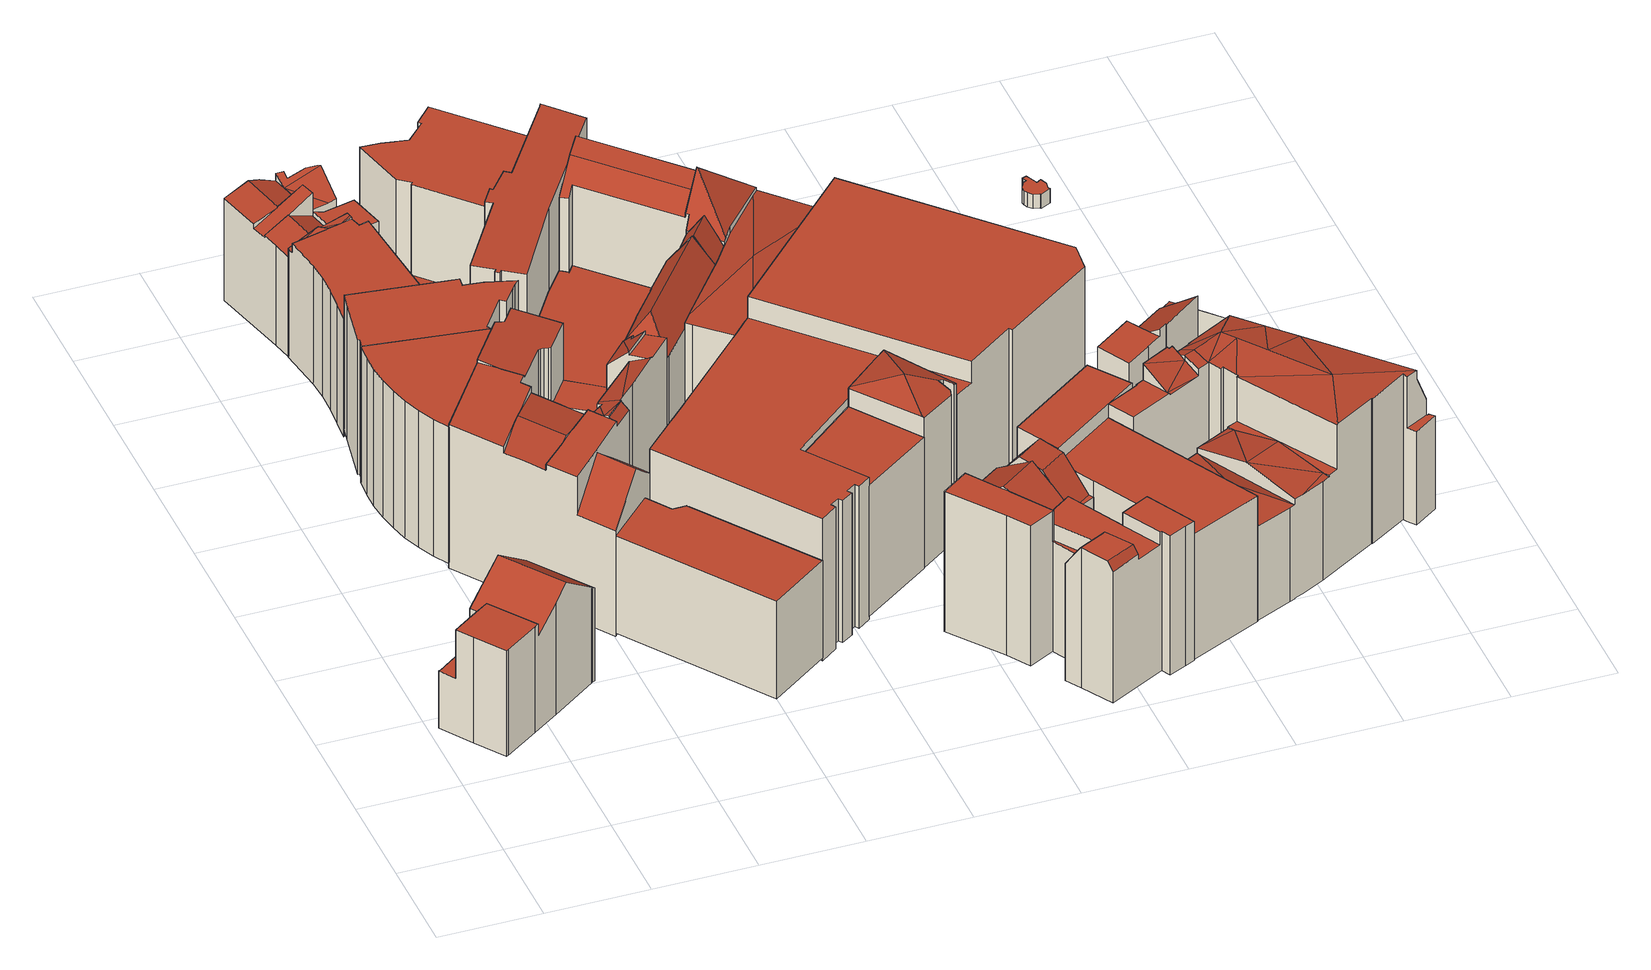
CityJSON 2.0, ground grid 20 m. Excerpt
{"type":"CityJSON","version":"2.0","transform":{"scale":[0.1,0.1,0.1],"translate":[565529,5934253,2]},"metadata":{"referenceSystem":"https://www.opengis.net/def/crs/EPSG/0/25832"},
"CityObjects":{
"building1":{"type":"Building","attributes":{"Gemeindeschluessel":"02000000","Geometrietyp2DReferenz":"3000","function":"31001_2010","roofType":"3100","measuredHeight":26.56,"storeysAboveGround":5},"geometry":[{"type":"MultiSurface","lod":"2","boundaries":[[[0,1,2,3,4,5,6]],[[7,6,5,8]],[[8,5,4,9]],[[9,4,3,10]],[[10,3,2,11]],[[0,12,13,1]],[[14,15,16,17]],[[17,16,18,19]],[[20,21,22,23]],[[24,25,26,27]],[[28,29,30,31]],[[31,30,32,33]],[[34,35,14,17,19,7,8,9,10,11,36,37,24,27,38,28,31,33]],[[21,20,39,37,36,13]],[[29,28,38,40]],[[34,33,32,41,42]],[[25,24,37,39]],[[38,27,26,43,40]],[[35,34,42,23,22,44]],[[15,14,35,44]],[[7,19,18,12,0,6]],[[36,11,2,1,13]],[[41,32,30,29,40,43]],[[41,43,26,25,39,20,23,42]],[[15,44,22,21,13,12,18,16]]],"semantics":{"surfaces":[{"type":"RoofSurface"},{"type":"WallSurface"},{"type":"GroundSurface"}],"values":[0,1,1,1,1,1,1,1,1,1,1,1,2,1,1,1,1,1,1,1,1,1,0,0,0]}}]},
"building2":{"type":"Building","attributes":{"Gemeindeschluessel":"02000000","Geometrietyp2DReferenz":"3000","function":"31001_2310","roofType":"1000","measuredHeight":29.61,"storeysAboveGround":7},"geometry":[{"type":"MultiSurface","lod":"2","boundaries":[[[45,46,47,48]],[[49,50,46,45]],[[51,52,50,49]],[[53,54,52,51]],[[55,56,54,53]],[[57,58,56,55]],[[57,59,60,58]],[[59,61,62,60]],[[63,62,61,64]],[[63,64,65,66]],[[66,65,67,68]],[[68,67,69,70]],[[71,70,69,72]],[[47,71,72,48]],[[59,57,55,53,51,49,45,48,72,69,67,65,64,61]],[[46,50,52,54,56,58,60,62,63,66,68,70,71,47]]],"semantics":{"surfaces":[{"type":"WallSurface"},{"type":"GroundSurface"},{"type":"RoofSurface"}],"values":[0,0,0,0,0,0,0,0,0,0,0,0,0,0,1,2]}}]},
"building3":{"type":"Building","attributes":{"Gemeindeschluessel":"02000000","Geometrietyp2DReferenz":"3000","function":"31001_1120","roofType":"1000","measuredHeight":29.08,"storeysAboveGround":8},"geometry":[{"type":"MultiSurface","lod":"2","boundaries":[[[73,74,75,76]],[[76,75,77,78]],[[78,77,79,80]],[[80,79,81,82]],[[82,81,83,84]],[[84,83,85,86]],[[86,85,87,88]],[[88,87,89,90]],[[90,89,91,92]],[[92,91,93,94]],[[94,93,95,96]],[[96,95,97,98]],[[98,97,99,100]],[[100,99,101,102]],[[102,101,103,104]],[[104,103,105,106]],[[106,105,107,108]],[[108,107,109,110]],[[110,109,111,112]],[[112,111,113,114]],[[74,73,114,113]],[[114,73,76,78,80,82,84,86,88,90,92,94,96,98,100,102,104,106,108,110,112]],[[74,113,111,109,107,105,103,101,99,97,95,93,91,89,87,85,83,81,79,77,75]]],"semantics":{"surfaces":[{"type":"WallSurface"},{"type":"GroundSurface"},{"type":"RoofSurface"}],"values":[0,0,0,0,0,0,0,0,0,0,0,0,0,0,0,0,0,0,0,0,0,1,2]}}]},
"building4":{"type":"Building","attributes":{"Gemeindeschluessel":"02000000","Geometrietyp2DReferenz":"3000","function":"31001_2310","roofType":"1000","measuredHeight":31.84,"storeysAboveGround":7},"geometry":[{"type":"MultiSurface","lod":"2","boundaries":[[[115,116,117,118]],[[116,119,120,121,122,117]],[[123,124,125]],[[126,127,128,129,130,131,132,133]],[[134,135,136,137,138,139,124,123]],[[140,134,123]],[[141,142,143,144,145]],[[138,137,146]],[[136,147,148,137]],[[149,150,151,152,153,154]],[[155,156,157,158,152,151]],[[159,160,161,162,163]],[[164,165,166,167,168,169,170,171,172]],[[173,174,175,176,177]],[[178,179,180]],[[181,182,183]],[[184,185,186]],[[187,188,189,190]],[[190,189,191,192]],[[192,191,193,194]],[[184,195,196]],[[197,198,199]],[[200,201,202]],[[125,203,123]],[[141,204,142]],[[205,206,207,208]],[[208,207,209,210]],[[132,211,212,133]],[[177,122,121,173]],[[213,131,130,214]],[[144,134,140,145]],[[159,215,160]],[[128,154,153,129]],[[216,158,157,217]],[[217,157,156,218]],[[162,155,151,163]],[[219,172,171,220]],[[220,171,170,221]],[[222,165,164,223]],[[223,164,172,219]],[[224,175,174,225]],[[225,174,173,226]],[[227,228,229,230,231,232,233,234,224,225,226,235,236,237,238,239,240,241,242,243,244,245,246,247,248,249,250,205,208,210,251,213,214,252,253,216,217,218,254,255],[256,257,258,259,260,187,190,192,194,261,262,263,264,265,266,267,268,269,270,271,272,273,222,223,219,220,221,274,275]],[[179,178,276,277,278,202,201,203,269,268,267,266,265,264,263,279]],[[245,244,243,242,241,240,239,238,115,118,280,281,198,197,282,283,284,183,182,285,246]],[[134,144,143,176,175,224,234,233,232,135]],[[232,231,230,229,228,286,287,147,136,135]],[[238,237,236,235,226,173,121,120,119,116,115]],[[285,288,196,195,289,249,248,247,246]],[[263,262,261,194,193,186,185,290,279]],[[260,259,258,126,133,212,291,188,187]],[[203,125,124,139,271,270,269]],[[118,117,122,177,176,143,142,204,292,280]],[[152,158,216,253,252,214,130,129,153]],[[257,256,275,149,154,128,127,126,258]],[[273,272,271,139,138,146,166,165,222]],[[155,162,161,255,254,218,156]],[[170,169,150,149,275,274,221]],[[168,148,159,163,151,150,169]],[[228,227,255,161,160,215,286]],[[146,137,148,168,167,166]],[[293,141,145,140,123]],[[211,132,131,213,251,210,209]],[[289,294,206,205,250,249]],[[295,200,296,199]],[[297,180,298,181]],[[287,286,215,159,148,147]],[[299,296,200,202,278,277,276,178,180,297]],[[281,280,292,204,141,293,123,203,201,200,295,199,198]],[[184,186,193,191,189,188,291,212,211,209,207,206,294,289,195]],[[284,283,282,197,199,296,299,297,181,183]],[[182,181,298,180,179,279,290,185,184,196,288,285]]],"semantics":{"surfaces":[{"type":"RoofSurface"},{"type":"WallSurface"},{"type":"GroundSurface"}],"values":[0,0,0,0,0,0,0,0,0,0,0,0,0,0,1,1,1,1,1,1,1,1,1,1,1,1,1,1,1,1,1,1,1,1,1,1,1,1,1,1,1,1,2,1,1,1,1,1,1,1,1,1,1,1,1,1,1,1,1,1,1,1,1,1,1,1,0,0,0,0,0,0]}}]},
"building5":{"type":"Building","attributes":{"Gemeindeschluessel":"02000000","Geometrietyp2DReferenz":"3000","function":"31001_2310","roofType":"1000","measuredHeight":21.12,"storeysAboveGround":5},"geometry":[{"type":"MultiSurface","lod":"2","boundaries":[[[300,301,302,303]],[[304,305,306,307]],[[305,304,303,302]],[[307,306,308,309]],[[301,300,310,311]],[[311,310,309,308]],[[309,310,300,303,304,307]],[[311,308,306,305,302,301]]],"semantics":{"surfaces":[{"type":"WallSurface"},{"type":"GroundSurface"},{"type":"RoofSurface"}],"values":[0,0,0,0,0,0,1,2]}}]},
"building6":{"type":"Building","attributes":{"Gemeindeschluessel":"02000000","Geometrietyp2DReferenz":"3000","function":"31001_2310","roofType":"1000","measuredHeight":26,"storeysAboveGround":6},"geometry":[{"type":"MultiSurface","lod":"2","boundaries":[[[312,313,314]],[[315,316,317,318]],[[316,319,320,317]],[[321,319,316]],[[322,323,324,325]],[[326,327,328]],[[329,330,331,332]],[[332,331,333,334]],[[334,333,335,336]],[[336,335,337,338]],[[338,337,339,340]],[[318,341,342,343,315]],[[343,342,328]],[[315,343,316]],[[344,345,346,347]],[[345,321,316]],[[348,322,349]],[[348,350,351]],[[352,353,354,355]],[[355,354,356,357]],[[357,356,358,359]],[[360,361,362,363]],[[363,362,364,365]],[[366,314,313,341,318,317,320,367]],[[352,355,357,359,329,332,334,336,338,340,366,367,344,347,368,360,363,365,369,370]],[[366,340,339,327,326,312,314]],[[344,367,320,319,321,345]],[[361,360,368,324,323]],[[353,352,370,371]],[[371,370,369,372]],[[369,365,364,351,350,372]],[[368,347,346,373,325,324]],[[329,359,358,374,375,330]],[[375,374,349,322,325,373]],[[371,372,350,348,349,374,358,356,354,353]],[[361,323,322,348,351,364,362]],[[375,373,346,345,316,343,328,327,339,337,335,333,331,330]],[[326,328,342,341,313,312]]],"semantics":{"surfaces":[{"type":"RoofSurface"},{"type":"WallSurface"},{"type":"GroundSurface"}],"values":[0,0,0,0,0,1,1,1,1,1,1,1,1,1,1,1,1,1,1,1,1,1,1,1,2,1,1,1,1,1,1,1,1,1,0,0,0,0]}}]},
"building7":{"type":"Building","attributes":{"Gemeindeschluessel":"02000000","Geometrietyp2DReferenz":"3000","function":"31001_2010","roofType":"3100","measuredHeight":26.58,"storeysAboveGround":6},"geometry":[{"type":"MultiSurface","lod":"2","boundaries":[[[376,377,378,379,380]],[[381,382,383,384,385,386,377,387]],[[388,389,390,391,392]],[[378,393,394,395,396,397,398,379]],[[390,399,400,383,391]],[[396,401,402,403,404,405,406]],[[407,408,409,401,396]],[[410,411,407,396]],[[412,413,414,415,416,417,418]],[[419,420,421,422,423,424,425]],[[377,376,387]],[[400,384,383]],[[426,389,388,427]],[[396,395,410]],[[428,405,404,429]],[[429,404,403,430]],[[430,403,402,431]],[[396,406,397]],[[425,409,408,419]],[[432,416,415,433]],[[434,414,413,435]],[[399,412,418,400]],[[422,421,436]],[[422,437,423]],[[438,434,435,439,440,426,427,441,442,443,444,445,446,428,429,430,431,447,448,449,450,451,452],[453,454,455,456,457,458,459,460,461,462,463,464,465]],[[442,441,427,388,392,381,387,376,380,443]],[[384,400,462,461,460,394,393,385]],[[426,440,439,435,413,412,399,390,389]],[[401,409,425,424,449,448,447,431,402]],[[458,457,456,455,420,419,408,407,411]],[[423,437,466,467,452,451,450,449,424]],[[454,453,465,468,469,436,421,420,455]],[[434,438,452,467,433,415,414]],[[417,416,432,468,465,464,463]],[[417,463,462,400,418]],[[460,459,458,411,410,395,394]],[[397,406,405,428,446,445,398]],[[392,391,383,382,381]],[[386,385,393,378,377]],[[380,379,398,445,444,443]],[[469,468,432,433,467,466,437,422,436]]],"semantics":{"surfaces":[{"type":"RoofSurface"},{"type":"WallSurface"},{"type":"GroundSurface"}],"values":[0,0,0,0,0,0,0,0,0,0,1,1,1,1,1,1,1,1,1,1,1,1,1,1,2,1,1,1,1,1,1,1,1,1,1,1,1,1,1,1,0]}}]},
"building8":{"type":"Building","attributes":{"Gemeindeschluessel":"02000000","Geometrietyp2DReferenz":"3000","function":"31001_2080","roofType":"1000","measuredHeight":7.45,"storeysAboveGround":1},"geometry":[{"type":"MultiSurface","lod":"2","boundaries":[[[470,471,472,473]],[[473,472,474,475]],[[475,474,476,477]],[[477,476,478,479]],[[479,478,480,481]],[[481,480,482,483]],[[483,482,484,485]],[[486,487,471,470]],[[488,489,490,491]],[[490,489,492,493,484,482,480,478,476,474,472,471,487]],[[486,470,473,475,477,479,481,483,485,494,495,488,491]],[[486,491,490,487]],[[488,495,492,489]],[[495,494,493,492]],[[494,485,484,493]]],"semantics":{"surfaces":[{"type":"WallSurface"},{"type":"RoofSurface"},{"type":"GroundSurface"}],"values":[0,0,0,0,0,0,0,0,0,1,2,0,0,0,0]}}]},
"building9":{"type":"Building","attributes":{"Gemeindeschluessel":"02000000","Geometrietyp2DReferenz":"3000","function":"31001_2090","roofType":"1000","measuredHeight":11.3,"storeysAboveGround":2},"geometry":[{"type":"MultiSurface","lod":"2","boundaries":[[[496,497,498,499]],[[499,498,500,501]],[[501,500,502,503]],[[503,502,504,505]],[[505,504,506,507]],[[507,506,508,509]],[[509,508,510,511]],[[511,510,512,513]],[[513,512,514,515]],[[515,514,516,517]],[[517,516,518,519]],[[519,518,520,521]],[[522,523,524,525]],[[526,527,523,522]],[[521,520,527,526]],[[497,496,525,524]],[[525,496,499,501,503,505,507,509,511,513,515,517,519,521,526,522]],[[497,524,523,527,520,518,516,514,512,510,508,506,504,502,500,498]]],"semantics":{"surfaces":[{"type":"WallSurface"},{"type":"GroundSurface"},{"type":"RoofSurface"}],"values":[0,0,0,0,0,0,0,0,0,0,0,0,0,0,0,0,1,2]}}]},
"building10":{"type":"Building","attributes":{"Gemeindeschluessel":"02000000","Geometrietyp2DReferenz":"3000","function":"31001_2310","roofType":"1000","measuredHeight":26.09,"storeysAboveGround":7},"geometry":[{"type":"MultiSurface","lod":"2","boundaries":[[[528,529,530,531]],[[532,533,534,535]],[[535,534,536,537]],[[537,536,538,539]],[[540,541,542,543]],[[543,542,544,545]],[[546,547,548,549]],[[549,548,550,551]],[[552,553,554,555]],[[555,554,556,557]],[[558,559,560,532,535,537,539,528,531,552,555,557,561,540,543,545,546,549,551]],[[530,529,562,563,550,548,547,544,542,541,564,556,554,553]],[[565,566,567,568,569,538,536,534,533]],[[544,547,546,545]],[[566,565,560,559]],[[558,551,550,563,568,567]],[[565,533,532,560]],[[567,566,559,558]],[[530,553,552,531]],[[528,539,538,569,562,529]],[[569,568,563,562]],[[564,541,540,561]],[[556,564,561,557]]],"semantics":{"surfaces":[{"type":"WallSurface"},{"type":"GroundSurface"},{"type":"RoofSurface"}],"values":[0,0,0,0,0,0,0,0,0,0,1,2,2,0,0,0,0,0,0,0,0,0,0]}}]},
"building11":{"type":"Building","attributes":{"Gemeindeschluessel":"02000000","Geometrietyp2DReferenz":"3000","function":"31001_2310","roofType":"1000","measuredHeight":31.51,"storeysAboveGround":7},"geometry":[{"type":"MultiSurface","lod":"2","boundaries":[[[570,571,572,573]],[[574,575,576,577]],[[578,579,580,581]],[[582,583,580,579]],[[574,577,584,585]],[[585,584,572,571]],[[586,587,588,589]],[[589,588,590,591]],[[591,590,592,593]],[[593,592,594,595]],[[595,594,596,597]],[[597,596,583,582]],[[578,581,576,575]],[[570,573,598,599]],[[600,598,573,572,584,577,576,581,580,583,596,594,592,590,588,587]],[[586,589,591,593,595,597,582,579,578,575,574,585,571,570,599,601]],[[586,601,600,587]],[[601,599,598,600]]],"semantics":{"surfaces":[{"type":"WallSurface"},{"type":"RoofSurface"},{"type":"GroundSurface"}],"values":[0,0,0,0,0,0,0,0,0,0,0,0,0,0,1,2,0,0]}}]},
"building12":{"type":"Building","attributes":{"Gemeindeschluessel":"02000000","Geometrietyp2DReferenz":"3000","function":"31001_2310","roofType":"1000","measuredHeight":28.36,"storeysAboveGround":6},"geometry":[{"type":"MultiSurface","lod":"2","boundaries":[[[602,603,604,605]],[[606,607,603,602]],[[608,609,607,606]],[[609,608,605,604]],[[605,608,606,602]],[[609,604,603,607]]],"semantics":{"surfaces":[{"type":"WallSurface"},{"type":"GroundSurface"},{"type":"RoofSurface"}],"values":[0,0,0,0,1,2]}}]},
"building13":{"type":"Building","attributes":{"Gemeindeschluessel":"02000000","Geometrietyp2DReferenz":"3000","function":"31001_2010","roofType":"3100","measuredHeight":32.13,"storeysAboveGround":7},"geometry":[{"type":"MultiSurface","lod":"2","boundaries":[[[610,611,612,613,614,615,616]],[[617,618,619,620]],[[621,622,623]],[[618,624,619]],[[625,626,627,628]],[[629,612,611,630]],[[630,611,610,631]],[[631,610,616,632]],[[633,634,635,636]],[[628,621,637,638]],[[628,638,639,625]],[[640,520,518,641]],[[627,642,643,628]],[[628,643,644]],[[645,644,643,642,516,518,520,646]],[[647,648,637,621,623,617,620,649]],[[650,516,642,627,626,651]],[[652,653,629,630,631,632,633,636,647,649,640,641,650,651,654,655]],[[640,649,620,619,624,646,520]],[[645,646,624,618]],[[650,641,518,516]],[[655,654,656,657,658]],[[654,651,626,625,639,656]],[[644,645,622]],[[659,653,652,660]],[[660,652,655,658]],[[648,647,636,635]],[[629,653,659,613,612]],[[633,632,616,615,634]],[[628,644,622,621]],[[623,622,645,618,617]],[[614,613,659,660,658,657]],[[614,657,656,639,638,637,648,635,634,615]]],"semantics":{"surfaces":[{"type":"RoofSurface"},{"type":"WallSurface"},{"type":"GroundSurface"}],"values":[0,0,0,0,0,1,1,1,1,1,1,1,1,1,0,1,1,2,1,1,1,1,1,1,1,1,1,1,1,0,0,0,0]}}]},
"building14":{"type":"Building","attributes":{"Gemeindeschluessel":"02000000","Geometrietyp2DReferenz":"3000","function":"31001_2050","roofType":"3500","measuredHeight":34.89,"storeysAboveGround":9},"geometry":[{"type":"MultiSurface","lod":"2","boundaries":[[[661,662,663,664]],[[665,666,667,668,669,670,662,661]],[[671,668,667]],[[672,673,674,675]],[[676,670,669,677]],[[678,679,672,675,680,681,682,683,676,677]],[[664,663,683,682,684]],[[684,682,681,685,686]],[[679,678,671,667,666]],[[678,677,669,668,671]],[[685,681,680,687]],[[687,680,675,674]],[[672,679,666,665,673]],[[676,683,663,662,670]],[[687,674,673,665,661,686,685]],[[684,686,661,664]]],"semantics":{"surfaces":[{"type":"RoofSurface"},{"type":"WallSurface"},{"type":"GroundSurface"}],"values":[0,0,0,1,1,2,1,1,1,1,1,1,1,1,0,0]}}]},
"building15":{"type":"Building","attributes":{"Gemeindeschluessel":"02000000","Geometrietyp2DReferenz":"3000","function":"31001_2310","roofType":"1000","measuredHeight":35.38,"storeysAboveGround":5},"geometry":[{"type":"MultiSurface","lod":"2","boundaries":[[[688,689,690,486]],[[491,691,692,488]],[[488,692,693,694]],[[695,696,697,698]],[[699,700,701,702]],[[702,701,703,704]],[[704,703,705,706]],[[706,705,707,708]],[[708,707,709,710]],[[710,709,711,712]],[[712,711,713,714]],[[714,713,715,716]],[[716,715,717,718]],[[719,720,721,722]],[[722,721,723,724]],[[724,723,725,726]],[[727,728,729,730]],[[730,729,731,732]],[[720,719,733,734]],[[718,717,735,736]],[[727,730,732,695,698,737,699,702,704,706,708,710,712,714,716,718,736,688,486,491,488,694,733,719,722,724,726]],[[738,697,696,731,729,728,739,740,693,692,691,690,689,735,717,715,713,711,709,707,705,703,701,700]],[[727,726,725,741,739,728]],[[742,740,739,741]],[[731,696,695,732]],[[733,694,693,740,742,734]],[[738,700,699,737]],[[697,738,737,698]],[[690,691,491,486]],[[735,689,688,736]],[[742,741,725,723,721,720,734]]],"semantics":{"surfaces":[{"type":"WallSurface"},{"type":"GroundSurface"},{"type":"RoofSurface"}],"values":[0,0,0,0,0,0,0,0,0,0,0,0,0,0,0,0,0,0,0,0,1,2,0,0,0,0,0,0,0,0,2]}}]},
"building16":{"type":"Building","attributes":{"Gemeindeschluessel":"02000000","Geometrietyp2DReferenz":"3000","function":"31001_2310","roofType":"3200","measuredHeight":34.51,"storeysAboveGround":7},"geometry":[{"type":"MultiSurface","lod":"2","boundaries":[[[743,744,745,746]],[[743,747,748,744]],[[749,750,751,752,753]],[[754,755,756,750,749]],[[756,757,758,759,760,761,762,763,751]],[[760,759,764,765]],[[758,766,764,759]],[[767,768,769,770]],[[755,757,756]],[[751,763,752]],[[771,764,766,772]],[[760,765,747,743,746,773,761]],[[774,775,776,767,770,777,601,771,772]],[[745,744,748,601,777,778]],[[768,767,776,762,761,773]],[[774,772,766,758,757,755,754]],[[775,774,754,749,753]],[[756,751,750]],[[776,775,753,752,763,762]],[[771,601,748,747,765,764]],[[778,777,770,769]],[[778,769,768,773,746,745]]],"semantics":{"surfaces":[{"type":"RoofSurface"},{"type":"WallSurface"},{"type":"GroundSurface"}],"values":[0,0,0,0,0,0,0,1,1,1,1,1,2,1,1,1,1,1,1,1,1,0]}}]},
"building17":{"type":"Building","attributes":{"Gemeindeschluessel":"02000000","Geometrietyp2DReferenz":"3000","function":"31001_2010","roofType":"3100","measuredHeight":30.94,"storeysAboveGround":7},"geometry":[{"type":"MultiSurface","lod":"2","boundaries":[[[779,780,781,782,783,784,785]],[[786,784,783,787,788,789,790]],[[779,791,792,793,794]],[[795,796,797,798,799,800,801]],[[786,802,803,792,791,785]],[[804,805,806,796,795]],[[790,807,808,803,802]],[[809,810,806,805]],[[811,812,813,814]],[[815,816,808,807]],[[781,817,782]],[[794,780,779]],[[813,818,819,820,814]],[[821,820,822,823]],[[788,824,825,789]],[[826,801,800,827]],[[811,799,798,812]],[[828,829,830,831]],[[831,830,832,833]],[[834,835,836,837]],[[838,793,792,803,808,816,839]],[[828,831,833,840,841,826,827,821,823,842,843,838,839,844,845,846,847]],[[797,848,834,837,849,850,825,824,818]],[[838,843,851,817,781,780,794,793]],[[821,827,800,799,811,814,820]],[[850,849,845,844]],[[848,797,796,806,810]],[[840,833,832,835,834,848,810,809]],[[829,828,847,852]],[[852,847,846,853]],[[846,845,849,837,836,853]],[[841,840,809,805,804]],[[797,818,813,812,798]],[[786,790,802]],[[826,841,804,795,801]],[[844,839,816,815,850]],[[779,785,791]],[[789,825,850,815,807,790]],[[787,783,782]],[[786,785,784]],[[851,843,842,854]],[[854,842,823,822]],[[819,818,824,788,787]],[[852,853,836,835,832,830,829]],[[819,787,782,817,851,854,822,820]]],"semantics":{"surfaces":[{"type":"RoofSurface"},{"type":"WallSurface"},{"type":"GroundSurface"}],"values":[0,0,0,0,0,0,0,0,0,0,1,1,1,1,1,1,1,1,1,1,1,2,0,1,1,1,1,1,1,1,1,1,1,1,1,1,1,1,1,1,1,1,1,0,0]}}]},
"building18":{"type":"Building","attributes":{"Gemeindeschluessel":"02000000","Geometrietyp2DReferenz":"3000","function":"31001_2310","roofType":"3500","measuredHeight":28.99,"storeysAboveGround":6},"geometry":[{"type":"MultiSurface","lod":"2","boundaries":[[[855,856,857,858,859]],[[860,861,856,855]],[[862,859,858,863]],[[863,858,857,864]],[[865,866,867,862,863,864,868,869]],[[859,862,867,870]],[[871,872,865,869,873]],[[874,866,865,872]],[[873,869,868,861,860]],[[870,867,866,874]],[[868,864,857,856,861]],[[873,860,855,871]],[[870,874,872,871,855,859]]],"semantics":{"surfaces":[{"type":"RoofSurface"},{"type":"WallSurface"},{"type":"GroundSurface"}],"values":[0,0,1,1,2,1,1,1,1,1,1,0,0]}}]},
"building19":{"type":"Building","attributes":{"Gemeindeschluessel":"02000000","Geometrietyp2DReferenz":"3000","function":"31001_2010","roofType":"1000","measuredHeight":30.17,"storeysAboveGround":7},"geometry":[{"type":"MultiSurface","lod":"2","boundaries":[[[875,876,877,878]],[[878,877,879,880]],[[881,882,883,884]],[[875,878,880,885,886,887,883,882]],[[881,884,888,889,890,879,877,876]],[[887,886,891,892,889,888]],[[881,876,875,882]],[[888,884,883,887]],[[885,880,879,890,893,894]],[[893,890,889,892]],[[891,886,885,894]],[[891,894,893,892]]],"semantics":{"surfaces":[{"type":"WallSurface"},{"type":"GroundSurface"},{"type":"RoofSurface"}],"values":[0,0,0,1,2,0,0,0,0,0,0,2]}}]},
"building20":{"type":"Building","attributes":{"Gemeindeschluessel":"02000000","Geometrietyp2DReferenz":"3000","function":"31001_2310","roofType":"3200","measuredHeight":33.64,"storeysAboveGround":6},"geometry":[{"type":"MultiSurface","lod":"2","boundaries":[[[895,896,897,898]],[[899,900,896,895]],[[901,902,903]],[[904,905,906,907,908,909,910]],[[911,902,901]],[[896,912,913,914,915,897]],[[916,917,918,919]],[[917,920,918]],[[921,922,923,924,925]],[[900,926,912,896]],[[927,928,923,922]],[[923,929,930,924]],[[929,931,932,933,930]],[[928,929,923]],[[934,935,936,937]],[[938,917,916]],[[939,938,916]],[[940,941,939,916]],[[942,943,929,928]],[[944,945,946,943,942]],[[917,947,939,948,949,950,951]],[[952,953,954,955,956]],[[957,931,929]],[[958,959,939,941]],[[960,961,962,963,964]],[[965,957,966]],[[954,965,966]],[[967,968,969,970,971,961,972]],[[973,974,975,976,977,954,953]],[[978,979,980,981,982,983,984,985,986,987,988,989,990,991,992,993,994,968,995]],[[954,977,965]],[[996,997,998,999,1000,1001,1002]],[[1003,1004,1005,1006]],[[1007,1008,1009,1010,1011,1012,1013]],[[1014,1015,1016,1017]],[[999,1018,1019,1000]],[[1000,1019,1020,1001]],[[925,1021,921]],[[901,903,1022]],[[910,1023,904]],[[937,909,908,934]],[[1005,934,908,907,1006]],[[1024,905,904]],[[902,922,921]],[[911,927,922,902]],[[1003,932,931,1025,964,1004]],[[1026,945,944,1027]],[[1027,944,942,1028]],[[959,948,939]],[[917,951,920]],[[949,952,956,950]],[[963,1029,1025,964]],[[1004,964,1025,934,1005]],[[971,962,961]],[[960,972,961]],[[994,969,968]],[[1030,975,974,1031]],[[1031,974,973,1032]],[[967,995,968]],[[1033,993,992,1034]],[[1034,992,991,1035]],[[1035,991,990,1036]],[[1036,990,989,1037]],[[1037,989,988,1038]],[[1038,988,987,1039]],[[1039,987,986,1040]],[[1040,986,985,1041]],[[1041,985,984,1042]],[[1042,984,983,1043]],[[1043,983,982,1044]],[[1044,982,981,1045]],[[1045,981,980,1046]],[[1047,1010,1009,1048]],[[1048,1009,1008,1049]],[[1049,1008,1007,1050]],[[1051,1021,925,924,930,933,1052,1053,1054,1055,1056]],[[1057,1058,1059,1060,1061,958,941,940,913,912,926]],[[1062,1063,1064,1065,1028,942,928,927,911,1066,1067,1068]],[[935,1069,1029,963,962,971,970,1070,1071,1072,1073,1074,936]],[[898,897,915,919,918,920,951,950,956,955,1075,1076,1077,1078,1079,1080,1081,1082]],[[1002,1001,1020,1083,1023,910,909,937,936,1074,1084,1085,1086,1087,1088]],[[1050,1089,1030,1031,1032,1090,1091,1092,1061,1060,1059,1058,1057,1093,1094,1095,1082,1081,1080,1079,1078,1077,1076,1096,1097,1026,1027,1028,1065,1064,1063,1062,1098,1014,1017,1099,1088,1087,1086,1085,1084,1074,1073,1072,1071,1070,1100,1033,1034,1035,1036,1037,1038,1039,1040,1041,1042,1043,1044,1045,1046,1101,1047,1048,1049],[1102,1103,1104,1105,1106,1107,1108,1109,1056,1055,1054,1053,1052]],[[1107,1106,1105,1104,906,905,1024,1110,1111]],[[1018,999,998,1112,1051,1056,1109,1108,1107,1111]],[[1103,1102,1052,933,932,1003,1006,907,906,1104]],[[1097,1096,1076,1075,1113,946,945,1026]],[[949,948,959,958,1061,1092,1091,1090,1032,973,953,952]],[[957,965,977,978,995,967,972,960,964,1025,931]],[[979,1011,1010,1047,1101,1046,980]],[[1089,1050,1007,1013,976,975,1030]],[[1013,1012,1011,979,978,977,976]],[[969,994,993,1033,1100,1070,970]],[[938,939,947,917]],[[914,913,940,916,919,915]],[[1094,1093,1057,926,900,899]],[[1095,1094,899,895,898,1082]],[[1098,1062,1068,1114,1015,1014]],[[1115,1067,1066,1116,901]],[[1117,1022,903,1112,998,997,996]],[[1099,1017,1016,1117,996,1002,1088]],[[943,966,957,929]],[[954,966,943,946,1113,1075,955]],[[934,1025,1029,1069,935]],[[1116,1066,911,901]],[[902,921,1021,1051,1112,903]],[[1019,1018,1111,1110,1024,904,1023,1083,1020]],[[1114,1068,1067,1115,901,1022,1117,1016,1015]]],"semantics":{"surfaces":[{"type":"RoofSurface"},{"type":"WallSurface"},{"type":"GroundSurface"}],"values":[0,0,0,0,0,0,0,0,0,0,0,0,0,0,0,0,0,0,0,0,0,0,0,0,0,0,0,0,0,0,0,0,0,0,1,1,1,1,1,1,1,1,1,1,1,1,1,1,1,1,1,1,1,1,1,1,1,1,1,1,1,1,1,1,1,1,1,1,1,1,1,1,1,1,1,1,1,1,1,1,1,2,1,1,1,1,1,1,1,1,1,1,1,1,1,1,1,1,1,1,0,0,0,0,0,0,0]}}]},
"building21":{"type":"Building","attributes":{"Gemeindeschluessel":"02000000","Geometrietyp2DReferenz":"3000","function":"31001_2080","roofType":"1000","measuredHeight":3.1,"storeysAboveGround":1},"geometry":[{"type":"MultiSurface","lod":"2","boundaries":[[[1118,1119,1120,1121]],[[1121,1120,1122,1123]],[[1123,1122,1124,1125]],[[1125,1124,1126,1127]],[[1128,1129,1130,1131]],[[1131,1130,1132,1133]],[[1133,1132,1134,1135]],[[1135,1134,1136,1137]],[[1137,1136,1138,1139]],[[1139,1138,1140,1141]],[[1141,1140,1142,1143]],[[1144,1145,1119,1118]],[[1146,1147,1145,1144]],[[1148,1149,1150,1151]],[[1142,1140,1138,1136,1134,1132,1130,1129,1150,1149,1126,1124,1122,1120,1119,1145,1147]],[[1146,1144,1118,1121,1123,1125,1127,1148,1151,1128,1131,1133,1135,1137,1139,1141,1143]],[[1146,1143,1142,1147]],[[1128,1151,1150,1129]],[[1148,1127,1126,1149]]],"semantics":{"surfaces":[{"type":"WallSurface"},{"type":"RoofSurface"},{"type":"GroundSurface"}],"values":[0,0,0,0,0,0,0,0,0,0,0,0,0,0,1,2,0,0,0]}}]}
},
"vertices":[
[30,317,150],[73,347,150],[53,377,150],[13,348,150],[12,349,150],[11,348,150],[10,348,150],[10,348,26],[11,348,26],[12,349,26],[13,348,26],[53,377,26],[30,317,255],[73,347,255],[95,230,26],[95,230,255],[92,228,255],[92,228,26],[52,285,255],[52,285,26],[108,371,227],[108,371,255],[171,282,255],[171,282,227],[88,401,26],[88,401,228],[119,423,256],[119,423,26],[313,382,26],[313,382,227],[309,379,231],[309,379,26],[306,377,233],[306,377,26],[216,313,26],[163,276,26],[73,347,26],[109,372,26],[230,500,26],[109,372,228],[230,500,227],[242,332,292],[216,313,267],[159,450,292],[163,276,255],
[138,965,22],[138,965,318],[135,1001,318],[135,1001,22],[144,930,22],[144,930,318],[153,895,22],[153,895,318],[165,861,22],[165,861,318],[180,828,22],[180,828,318],[198,797,22],[198,797,318],[312,955,22],[312,955,318],[375,1041,22],[375,1041,318],[373,1041,318],[373,1041,22],[291,1052,22],[291,1052,318],[140,1072,22],[140,1072,318],[138,1073,22],[138,1073,318],[135,1037,318],[135,1037,22],
[144,1096,23],[144,1096,314],[141,1096,314],[141,1096,23],[159,1197,314],[159,1197,23],[165,1228,314],[165,1228,23],[350,1204,314],[350,1204,23],[369,1202,314],[369,1202,23],[370,1202,314],[370,1202,23],[368,1183,314],[368,1183,23],[406,1178,314],[406,1178,23],[464,1162,314],[464,1162,23],[455,1153,314],[455,1153,23],[446,1141,314],[446,1141,23],[424,1111,314],[424,1111,23],[413,1119,314],[413,1119,23],[366,1054,314],[366,1054,23],[370,1047,314],[370,1047,23],[372,1047,314],[372,1047,23],[373,1043,314],[373,1043,23],[373,1041,314],[373,1041,23],[291,1052,314],[291,1052,23],[140,1072,314],[140,1072,23],
[399,507,242],[461,569,317],[414,638,317],[353,574,242],[486,594,287],[501,609,269],[524,632,242],[475,702,242],[459,725,324],[467,765,315],[443,748,313],[450,956,189],[509,915,189],[530,900,189],[582,956,189],[559,972,189],[554,975,189],[494,1019,189],[449,957,189],[501,751,329],[500,752,329],[501,753,329],[471,783,311],[469,775,313],[473,769,315],[466,715,329],[468,712,324],[475,702,312],[512,740,312],[501,751,327],[466,715,327],[467,779,311],[504,755,329],[563,875,311],[531,900,296],[530,899,296],[563,875,332],[582,955,295],[582,956,295],[530,900,295],[610,922,332],[590,936,311],[597,945,310],[584,954,297],[590,855,325],[596,851,325],[642,899,325],[610,922,325],[563,875,325],[452,805,189],[455,799,189],[467,779,189],[471,783,189],[563,875,189],[530,899,189],[457,823,189],[453,818,189],[452,812,189],[524,632,189],[484,690,189],[529,722,189],[512,740,189],[475,702,189],[371,850,311],[371,850,324],[329,791,324],[306,761,324],[264,702,324],[264,702,311],[336,921,324],[371,885,324],[371,885,316],[444,960,13],[444,960,313],[437,961,314],[437,961,13],[430,959,315],[430,959,13],[424,956,316],[424,956,13],[308,949,331],[308,949,324],[315,628,311],[315,628,324],[364,676,324],[391,704,324],[440,752,324],[440,752,311],[443,748,324],[475,702,324],[375,1041,13],[375,1041,331],[393,1040,328],[393,1040,13],[417,1073,328],[417,1073,13],[494,1019,313],[449,957,313],[554,975,13],[559,972,13],[596,851,329],[584,954,13],[597,945,13],[590,936,13],[452,812,13],[453,818,13],[457,823,13],[455,799,13],[452,805,13],[529,722,13],[484,690,13],[524,632,13],[596,851,13],[535,787,13],[512,764,13],[504,755,13],[501,753,13],[500,752,13],[501,751,13],[512,740,13],[501,609,13],[486,594,13],[461,569,13],[399,507,13],[353,574,13],[344,587,13],[315,628,13],[297,654,13],[283,675,13],[268,696,13],[264,702,13],[198,797,13],[306,946,13],[308,949,13],[312,955,13],[360,1020,13],[494,1019,13],[582,956,13],[582,955,13],[610,922,13],[642,899,13],[530,900,13],[509,915,13],[450,956,13],[449,957,13],[447,958,13],[371,885,13],[359,869,13],[358,868,13],[371,850,13],[407,799,13],[418,783,13],[423,775,13],[440,752,13],[443,748,13],[467,765,13],[473,769,13],[469,775,13],[467,779,13],[530,899,13],[531,900,13],[407,799,311],[418,783,311],[423,775,311],[358,868,324],[353,574,324],[344,587,324],[297,654,311],[283,675,311],[268,696,311],[198,797,324],[535,787,329],[512,764,329],[306,946,324],[312,955,330],[359,869,324],[447,958,313],[414,638,324],[466,715,324],[360,1020,331],[377,690,324],[377,690,327],[318,776,327],[318,776,324],[358,718,327],
[519,546,20],[519,546,231],[546,546,231],[546,546,20],[711,312,20],[711,312,231],[594,228,231],[594,228,20],[399,507,231],[399,507,20],[486,594,20],[486,594,231],
[157,1469,243],[214,1494,263],[156,1480,243],[231,1485,260],[258,1491,263],[218,1495,260],[217,1495,260],[279,1503,266],[277,1510,267],[280,1497,266],[310,1429,85],[374,1497,68],[329,1486,79],[305,1480,85],[158,1466,243],[158,1466,263],[231,1484,263],[165,1228,7],[165,1228,263],[164,1228,263],[164,1228,7],[168,1269,263],[168,1269,7],[171,1310,263],[171,1310,7],[171,1351,263],[171,1351,7],[169,1391,263],[169,1391,7],[217,1495,264],[231,1485,264],[231,1485,263],[280,1497,7],[280,1497,263],[286,1475,263],[286,1475,7],[366,1389,72],[310,1429,72],[416,1354,72],[416,1354,61],[375,1239,7],[375,1239,72],[389,1229,72],[389,1229,7],[369,1202,72],[369,1202,7],[350,1204,72],[350,1204,7],[405,1505,7],[405,1505,61],[409,1451,61],[409,1451,7],[415,1366,61],[415,1366,7],[156,1480,7],[277,1510,7],[329,1486,7],[416,1353,7],[443,1334,7],[443,1334,72],[416,1353,72],[305,1480,263],[329,1207,72],[329,1207,263],
[131,1585,230],[178,1595,245],[180,1596,246],[159,1686,246],[109,1673,230],[139,1553,220],[188,1565,247],[189,1565,247],[238,1577,274],[230,1607,273],[180,1596,247],[131,1585,220],[148,1518,225],[156,1480,224],[205,1492,248],[188,1565,248],[139,1553,225],[230,1607,230],[230,1608,230],[230,1609,230],[217,1664,230],[211,1689,230],[181,1691,239],[255,1505,224],[238,1577,224],[292,1684,246],[287,1685,246],[266,1686,246],[228,1677,239],[226,1689,246],[211,1689,246],[289,1633,201],[304,1636,203],[293,1684,246],[230,1609,194],[238,1621,201],[255,1505,234],[277,1510,234],[280,1497,234],[335,1509,234],[317,1583,234],[255,1569,234],[238,1577,234],[304,1636,70],[305,1637,69],[308,1625,70],[337,1632,66],[362,1638,63],[352,1681,63],[293,1684,70],[156,1480,8],[148,1518,8],[226,1689,8],[228,1677,8],[266,1686,8],[287,1685,8],[317,1583,66],[335,1509,66],[280,1497,8],[277,1510,8],[308,1625,66],[362,1638,66],[335,1509,8],[255,1505,8],[205,1492,8],[139,1553,8],[131,1585,8],[109,1673,8],[159,1686,8],[181,1691,8],[211,1689,8],[292,1684,8],[293,1684,8],[352,1681,8],[362,1638,8],[369,1609,8],[390,1522,8],[315,1596,8],[308,1625,8],[305,1637,8],[304,1636,8],[289,1633,8],[238,1621,8],[230,1609,8],[230,1608,8],[230,1607,8],[238,1577,8],[255,1569,8],[317,1583,8],[318,1583,8],[369,1609,66],[390,1522,66],[318,1583,66],[315,1596,66],
[535,787,14],[535,787,88],[642,899,88],[642,899,14],[649,907,88],[649,907,14],[702,971,88],[702,971,14],[706,967,88],[706,967,14],[689,950,88],[689,950,14],[697,943,88],[697,943,14],[713,960,88],[713,960,14],[606,714,14],[606,714,88],[766,877,14],[766,877,88],[750,861,88],[750,861,14],[730,911,88],[746,929,88],[746,929,14],[730,911,14],
[424,1111,21],[424,1111,135],[446,1141,135],[446,1141,21],[455,1153,135],[455,1153,21],[456,1152,135],[456,1152,21],[465,1162,135],[465,1162,21],[495,1199,135],[495,1199,21],[588,1340,135],[588,1340,21],[626,1390,135],[626,1390,21],[641,1379,135],[641,1379,21],[653,1396,135],[653,1396,21],[773,1271,135],[773,1271,21],[701,1202,135],[701,1202,21],[708,1197,135],[708,1197,21],[417,1073,21],[417,1073,135],[404,1083,135],[404,1083,21],[554,975,21],[554,975,135],
[413,1550,9],[413,1550,270],[390,1569,270],[390,1569,9],[415,1366,9],[415,1366,74],[409,1451,74],[409,1451,9],[405,1505,74],[405,1505,9],[398,1533,74],[398,1533,9],[489,1707,9],[489,1707,270],[484,1712,270],[484,1712,9],[517,1748,270],[517,1748,9],[665,1590,9],[665,1590,270],[561,1451,270],[561,1451,9],[549,1460,270],[549,1460,9],[364,1680,9],[364,1680,270],[402,1678,270],[402,1678,9],[426,1673,270],[426,1673,9],[516,1424,9],[511,1428,9],[449,1342,9],[452,1668,9],[409,1546,270],[519,1428,270],[452,1668,270],[449,1342,74],[511,1428,74],[516,1424,74],[519,1428,74],[409,1546,74],
[665,1590,28],[561,1451,28],[561,1451,322],[665,1590,342],[516,1424,28],[511,1428,28],[511,1428,316],[516,1424,316],[491,1400,28],[504,1391,28],[504,1391,312],[491,1400,312],[411,1259,28],[411,1259,293],[549,1460,322],[549,1460,28],[588,1340,28],[588,1340,313],[495,1199,293],[495,1199,28],[457,1226,293],[457,1226,28],[453,1221,292],[453,1221,28],[445,1227,292],[445,1227,28],[449,1232,293],[449,1232,28],[668,1595,343],[668,1595,28],[730,1530,341],[730,1530,28],
[746,516,21],[746,516,305],[877,625,305],[877,625,21],[830,396,21],[830,396,305],[969,494,21],[969,494,305],
[597,945,294],[590,936,279],[642,899,279],[643,900,281],[635,961,341],[584,955,294],[584,954,294],[669,1111,138],[718,1186,133],[666,1136,133],[655,1120,134],[686,1099,133],[730,1177,139],[669,1110,139],[706,1194,133],[759,1158,133],[809,1233,133],[802,1241,133],[743,1169,133],[642,899,20],[590,936,20],[597,945,20],[584,954,20],[630,1019,20],[630,1019,288],[631,1024,284],[631,1024,20],[686,1099,278],[743,1169,278],[759,1158,304],[708,1197,20],[701,1202,20],[802,1241,135],[743,1169,135],[739,1171,135],[722,1183,135],[706,1194,135],[688,1097,20],[688,1097,282],[655,1120,20],[773,1271,20],[809,1233,20],[716,988,20],[649,907,20],[758,1157,20],[818,1117,20],[758,1157,304],[781,1142,341],[818,1117,281],[649,907,280],[716,988,279],
[970,597,371],[973,706,346],[955,692,345],[880,628,345],[1027,578,355],[1039,587,348],[1050,570,348],[1055,568,347],[1057,570,346],[974,706,346],[1052,566,347],[1026,578,22],[1026,578,355],[1040,555,347],[1040,555,22],[974,706,22],[1057,570,22],[1052,566,22],[1039,587,22],[1037,543,22],[969,494,22],[877,625,22],[955,692,22],[877,625,344],[969,494,347],[967,497,348],[1037,543,344],
[571,679,14],[571,679,322],[606,714,322],[750,861,322],[766,877,322],[783,895,322],[783,895,14],[955,692,14],[955,692,322],[877,625,322],[877,625,14],[830,396,14],[830,396,322],[804,378,322],[804,378,14],[799,386,322],[799,386,14],[780,373,322],[780,373,14],[786,365,322],[786,365,14],[763,349,322],[763,349,14],[757,357,322],[757,357,14],[740,345,322],[740,345,14],[745,336,322],[745,336,14],[711,312,322],[711,312,14],[1382,842,14],[1382,842,368],[1376,783,368],[1376,783,14],[1194,654,368],[1194,654,14],[1189,661,368],[1189,661,14],[1058,568,14],[1058,568,322],[1057,570,322],[1057,570,14],[974,706,322],[974,706,14],[1060,1181,14],[1060,1181,368],[501,609,322],[501,609,14],[746,516,14],[746,516,322],[1094,593,322],[796,908,322],[1094,593,368],[796,908,368],
[856,1303,350],[690,1477,350],[666,1445,338],[831,1272,338],[896,1354,295],[730,1530,295],[783,1141,343],[821,1189,343],[800,1211,298],[797,1215,290],[758,1157,298],[818,1117,278],[848,1160,283],[842,1168,298],[848,1160,298],[851,1164,302],[845,1286,373],[844,1288,373],[804,1238,317],[809,1233,317],[797,1215,298],[956,1291,298],[896,1354,298],[868,1189,304],[653,1396,28],[653,1396,309],[641,1379,295],[641,1379,28],[956,1291,28],[868,1189,28],[804,1238,309],[818,1117,28],[758,1157,28],[809,1233,28],[626,1390,28],[626,1390,293],
[1081,375,297],[1068,399,279],[988,342,279],[1029,282,328],[1034,274,334],[1107,326,334],[1103,334,328],[1112,316,327],[1040,266,328],[1081,205,278],[1146,252,278],[1128,287,305],[1093,352,329],[1145,389,329],[1120,436,263],[1068,399,263],[1100,67,328],[1155,95,328],[1144,111,299],[1136,123,277],[1125,118,277],[1125,118,278],[1081,95,279],[1118,304,326],[1170,341,326],[1101,65,328],[1130,14,328],[1189,44,328],[1146,252,263],[1198,289,263],[1136,4,309],[1195,35,310],[1125,118,263],[1136,123,263],[1094,185,263],[1091,183,263],[1147,249,263],[1203,279,263],[988,342,328],[1094,185,299],[1094,185,328],[1091,183,328],[1091,183,25],[1040,157,328],[1040,157,25],[1081,205,299],[1146,252,299],[1081,95,25],[1125,118,25],[1292,62,25],[1292,62,327],[1258,46,327],[1258,46,25],[1249,63,327],[1249,63,25],[1246,62,299],[1246,62,327],[1205,139,327],[1205,139,299],[1120,436,25],[1203,279,25],[1136,4,25],[1101,65,25],[1011,201,25],[935,304,25],[1147,249,25],[1205,138,25],[1261,168,25],[1312,71,25],[1195,35,299],[1205,138,299],[1147,249,299],[935,304,328],[1312,71,327],[1261,168,327],[1011,201,328],
[873,1087,312],[946,1279,293],[868,1189,292],[818,1117,294],[716,988,294],[1047,1195,292],[956,1291,292],[716,988,22],[818,1117,22],[868,1189,22],[783,895,22],[713,960,22],[702,971,22],[956,1291,22],[1060,1181,22],[702,971,292],[813,925,296],[783,895,292],[1060,1181,286],[713,960,292],
[1312,71,27],[1312,71,299],[1261,168,299],[1261,168,27],[1203,279,299],[1203,279,27],[1455,137,299],[1455,137,27],[1292,443,27],[1292,443,299],[1120,436,27],[1298,563,27],[1359,477,27],[1359,477,299],[1353,486,299],[1165,352,299],[1298,563,328],[1353,486,328],[1165,352,328],[1120,436,328],
[1350,334,231],[1446,253,250],[1433,377,231],[1350,335,231],[1455,137,231],[1458,138,232],[1400,438,329],[1454,495,345],[1374,487,365],[1425,590,348],[1436,572,363],[1452,583,363],[1453,582,363],[1533,640,363],[1482,694,312],[1399,635,312],[1470,468,326],[1538,175,231],[1540,176,230],[1487,275,230],[1433,377,230],[1487,275,267],[1510,400,245],[1435,378,242],[1433,377,242],[1503,412,242],[1450,503,351],[1454,495,355],[1475,505,355],[1460,531,342],[1440,519,343],[1528,170,231],[1470,468,341],[1491,478,341],[1537,538,355],[1464,533,342],[1575,595,341],[1480,544,341],[1481,542,342],[1533,640,333],[1506,711,309],[1506,711,308],[1482,694,308],[1560,314,267],[1611,228,245],[1540,176,243],[1555,183,243],[1493,479,342],[1557,511,355],[1506,453,342],[1511,456,343],[1525,428,342],[1560,314,245],[1618,217,245],[1638,229,245],[1524,422,245],[1503,412,245],[1638,229,341],[1639,230,342],[1675,353,355],[1524,423,341],[1524,422,341],[1623,545,341],[1603,207,242],[1618,217,242],[1623,545,283],[1634,551,283],[1649,558,283],[1601,609,283],[1575,595,283],[1668,496,341],[1596,459,355],[1668,496,289],[1685,504,281],[1695,509,276],[1661,546,276],[1649,558,276],[1623,545,289],[1721,279,342],[1722,278,342],[1797,326,343],[1802,318,341],[1824,330,341],[1824,330,323],[1846,343,264],[1832,357,264],[1835,360,255],[1815,382,255],[1812,379,265],[1795,398,265],[1798,400,255],[1773,427,255],[1770,424,265],[1749,446,265],[1752,449,256],[1729,473,256],[1727,470,265],[1709,489,265],[1712,491,256],[1695,509,256],[1668,496,323],[1358,479,230],[1374,487,230],[1430,517,230],[1407,550,230],[1359,516,230],[1324,581,230],[1298,563,230],[1480,544,230],[1575,595,230],[1533,640,230],[1453,582,230],[1813,302,230],[1860,334,230],[1851,343,230],[1848,341,230],[1846,343,230],[1824,330,230],[1802,318,230],[1292,443,28],[1292,443,329],[1359,477,329],[1359,477,28],[1407,550,348],[1359,516,348],[1324,581,348],[1440,519,363],[1374,487,329],[1399,635,348],[1436,572,348],[1575,595,333],[1511,456,28],[1506,453,28],[1493,479,28],[1601,609,309],[1797,326,28],[1722,278,28],[1721,279,28],[1712,491,28],[1709,489,28],[1727,470,28],[1729,473,28],[1752,449,28],[1749,446,28],[1770,424,28],[1773,427,28],[1798,400,28],[1795,398,28],[1812,379,28],[1815,382,28],[1835,360,28],[1832,357,28],[1848,341,28],[1851,343,28],[1860,334,28],[1813,302,28],[1432,514,363],[1481,542,28],[1464,533,28],[1460,531,28],[1440,519,28],[1432,514,28],[1528,170,28],[1538,175,28],[1540,176,28],[1555,183,28],[1603,207,28],[1320,391,28],[1403,433,28],[1470,468,28],[1491,478,28],[1403,433,325],[1403,433,329],[1320,391,329],[1557,657,309],[1661,546,28],[1649,558,28],[1601,609,28],[1557,657,28],[1506,711,28],[1527,424,342],[1527,424,28],[1524,423,28],[1524,422,28],[1503,412,28],[1435,378,28],[1433,377,28],[1350,335,28],[1380,621,348],[1482,694,28],[1399,635,28],[1380,621,28],[1324,581,28],[1298,563,28],[1802,318,28],[1639,230,28],[1638,229,28],[1618,217,28],[1458,138,28],[1455,137,28],[1350,334,28],[1527,425,28],[1525,428,28],[1319,392,28],[1358,479,28],[1695,509,28],[1846,343,28],[1480,544,28],[1453,582,28],[1452,583,28],[1436,572,28],[1417,558,28],[1406,551,28],[1407,550,28],[1430,517,28],[1417,558,348],[1406,551,348],[1430,517,365],[1527,425,342],[1319,392,329],[1402,434,329],[1402,434,326],[1358,479,329],
[1500,1421,32],[1500,1421,63],[1502,1428,63],[1502,1428,32],[1506,1434,63],[1506,1434,32],[1505,1436,63],[1505,1436,32],[1515,1441,63],[1515,1441,32],[1530,1429,32],[1530,1429,63],[1539,1435,63],[1539,1435,32],[1545,1422,63],[1545,1422,32],[1543,1409,63],[1543,1409,32],[1545,1404,63],[1545,1404,32],[1525,1394,63],[1525,1394,32],[1524,1396,63],[1524,1396,32],[1512,1399,63],[1512,1399,32],[1501,1414,32],[1501,1414,63],[1504,1407,32],[1504,1407,63],[1511,1450,32],[1511,1450,63],[1519,1453,63],[1519,1453,32]
]}
